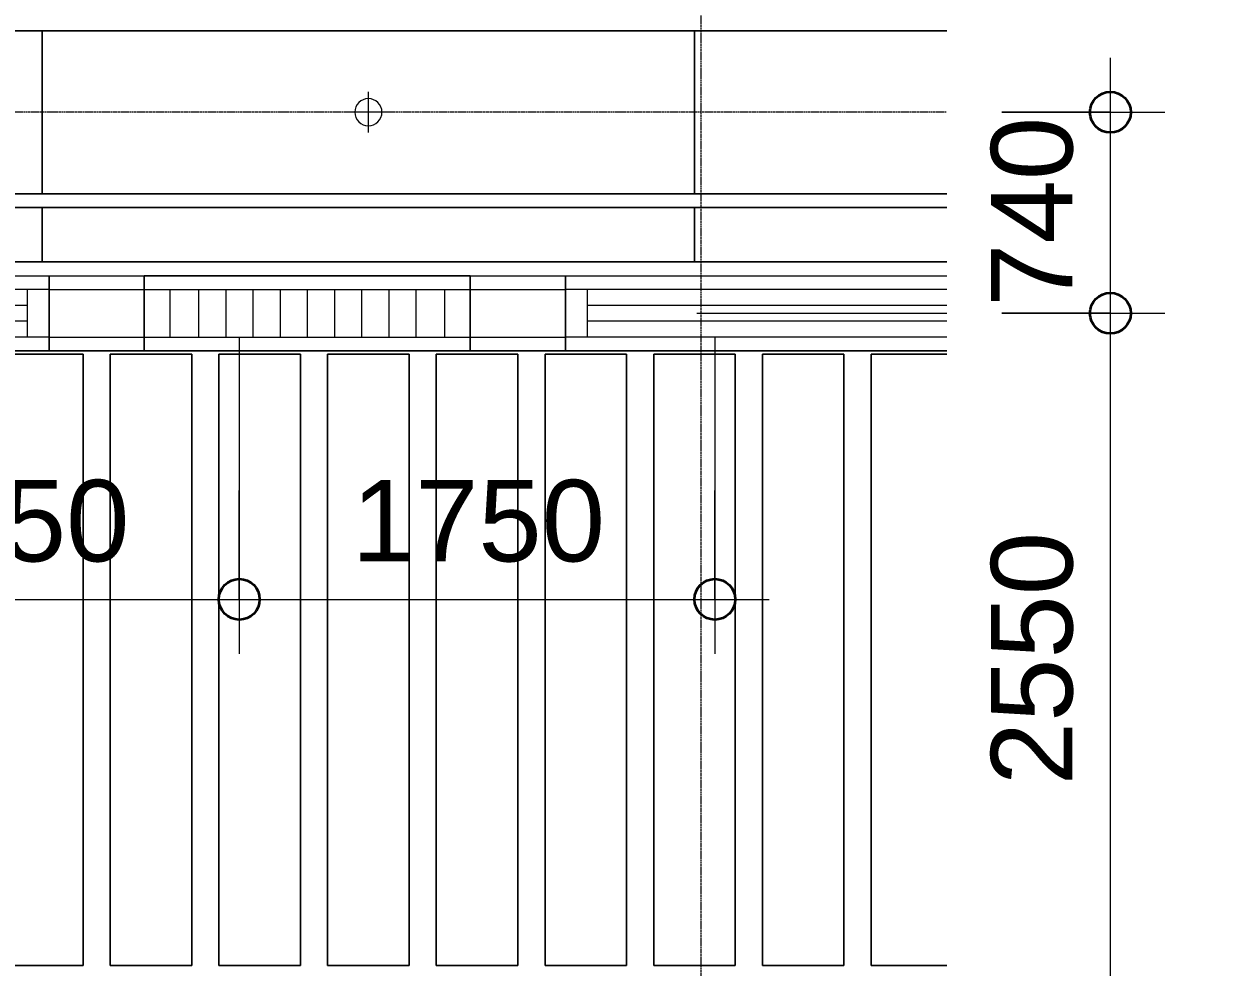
# Model space of a CAD drawing. Header units: millimetres. Extents: x -794326 to -715748, y -17796 to 22353.
# Drawn here: x -724375 to -719977, y 434 to 3904 of the extents above; entities that cross this region are included whole.
import ezdxf

# ---------------------------------------------------------------- set-up
doc = ezdxf.new("R2010")
doc.units = ezdxf.units.MM
doc.linetypes.add('DPA_Grid _ Level 100', pattern=[10, 5.5, -1.6, 1.3, -1.6])
doc.linetypes.add('DPA_Hidden 50', pattern=[3, 2, -1])
for name, color, linetype, lineweight in [('A-ANNO-DIMS', 1, 'Continuous', 9), ('A-ANNO-DIMS-100', 1, 'Continuous', 9), ('A-DETL', 1, 'Continuous', 70), ('A-DETL-GENF', 2, 'Continuous', 35), ('A-GLAZ-CURT', 2, 'Continuous', 9), ('E-LITE-EQPM', 2, 'Continuous', 35), ('S-GRID', 251, 'Continuous', 9)]:
    doc.layers.add(name, color=color, linetype=linetype, lineweight=lineweight)
doc.styles.add('Arial_2', font='arial.ttf', dxfattribs={"height": 300})
doc.dimstyles.new('DPA-DIM-3_0_C-C', dxfattribs={"dimscale": 304.8, "dimtxt": 306.07782, "dimasz": 0.492126, "dimexe": 0.656168, "dimexo": 0.0625, "dimgap": 0.164042, "dimtad": 1, "dimdec": 0, "dimzin": 0, "dimdsep": 46, "dimtxsty": 'Arial_2', "dimblk1": 'DOTBLANK', "dimblk2": 'DOTBLANK', "dimsah": 1, "dimcen": 0.09, "dimdle": 0.656168, "dimadec": 8, "dimazin": 0, "dimtfac": 1, "dimtdec": 4, "dimtix": 1, "dimtmove": 0, "dimatfit": 3, "dimfxl": 1.312336, "dimfxlon": 1, "dimtvp": 1, "dimtolj": 1, "dimtzin": 0, "dimarcsym": 2})
doc.dimstyles.new('DPA-DIM-3_0_C-T', dxfattribs={"dimscale": 304.8, "dimtxt": 306.07782, "dimasz": 0.492126, "dimexe": 0.656168, "dimexo": 0.0625, "dimgap": 0.164042, "dimtad": 0, "dimjust": 2, "dimdec": 0, "dimzin": 0, "dimdsep": 46, "dimtxsty": 'Arial_2', "dimblk1": 'DOTBLANK', "dimblk2": 'OBLIQUE', "dimsah": 1, "dimcen": 0.09, "dimdle": 0.656168, "dimadec": 8, "dimazin": 0, "dimtfac": 1, "dimtdec": 4, "dimtix": 1, "dimtmove": 2, "dimatfit": 3, "dimfxl": 1.312336, "dimfxlon": 1, "dimtvp": 1, "dimtolj": 1, "dimtzin": 0, "dimarcsym": 2})

# ---------------------------------------------------------------- blocks, each defined once
blk = doc.blocks.new('DPA_CP_Metal Ceiling Panel - Vertical Panel with Gap-V6-4282-01 ENLARGED LOWER PLATFORM LEVEL - REFLECTED CEILING PLAN - SHEET 3')
at = {"layer": 'A-GLAZ-CURT'}
for p, q in [((-721257.4, 2689), (-721257.4, 439)), ((-720978.4, 2689), (-721257.4, 2689)), ((-720978.4, 2689), (-721257.4, 2689)), ((-721257.4, 2689), (-721257.4, 439)), ((-721257.4, 439), (-721257.4, 2689)), ((-721257.4, 2689), (-720978.4, 2689)), ((-720978.4, 439), (-721257.4, 439)), ((-721257.4, 439), (-720978.4, 439)), ((-720978.4, 439), (-721257.4, 439))]:
    blk.add_line(p, q, dxfattribs=at)
blk = doc.blocks.new('DPA_CP_Metal Ceiling Panel - Vertical Panel with Gap-11114031-4282-01 ENLARGED LOWER PLATFORM LEVEL - REFLECTED CEILING PLAN - SHEET 3')
at = {"layer": 'A-GLAZ-CURT'}
for p, q in [((-785007.4, 2689), (-785007.4, 439)), ((-784707.4, 2689), (-785007.4, 2689)), ((-784707.4, 2689), (-785007.4, 2689)), ((-785007.4, 2689), (-785007.4, 439)), ((-785007.4, 439), (-785007.4, 2689)), ((-785007.4, 2689), (-784707.4, 2689)), ((-784707.4, 2689), (-784707.4, 439)), ((-784707.4, 439), (-784707.4, 2689)), ((-784707.4, 2689), (-784707.4, 439)), ((-784707.4, 439), (-785007.4, 439)), ((-785007.4, 439), (-784707.4, 439)), ((-784707.4, 439), (-785007.4, 439))]:
    blk.add_line(p, q, dxfattribs=at)
blk = doc.blocks.new('System Panel - DPA-AR_Metal Ceiling Rectangular Panel-V27-4282-01 ENLARGED LOWER PLATFORM LEVEL - REFLECTED CEILING PLAN - SHEET 3')
at = {"layer": 'A-GLAZ-CURT'}
for p, q in [((-773182.4, 3879), (-775582.4, 3879)), ((-775582.4, 3879), (-775582.4, 3279)), ((-775582.4, 3279), (-775582.4, 3879)), ((-775582.4, 3879), (-773182.4, 3879)), ((-773182.4, 3279), (-773182.4, 3879)), ((-773182.4, 3879), (-773182.4, 3279)), ((-775582.4, 3279), (-773182.4, 3279)), ((-773182.4, 3279), (-775582.4, 3279))]:
    blk.add_line(p, q, dxfattribs=at)
blk = doc.blocks.new('System Panel - DPA-AR_Metal Ceiling Rectangular Panel-V39-4282-01 ENLARGED LOWER PLATFORM LEVEL - REFLECTED CEILING PLAN - SHEET 3')
at = {"layer": 'A-GLAZ-CURT'}
for p, q in [((-720978.4, 3879), (-721907.4, 3879)), ((-721907.4, 3879), (-721907.4, 3279)), ((-721907.4, 3279), (-721907.4, 3879)), ((-721907.4, 3879), (-720978.4, 3879)), ((-721907.4, 3279), (-720978.4, 3279)), ((-720978.4, 3279), (-721907.4, 3279))]:
    blk.add_line(p, q, dxfattribs=at)
blk = doc.blocks.new('System Panel - DPA-AR_Metal Ceiling Rectangular Panel-13139259-4282-01 ENLARGED LOWER PLATFORM LEVEL - REFLECTED CEILING PLAN - SHEET 3')
at = {"layer": 'A-GLAZ-CURT'}
for p, q in [((-741107.4, 4129), (-743507.4, 4129)), ((-743507.4, 4129), (-743507.4, 3929)), ((-743507.4, 3929), (-743507.4, 4129)), ((-743507.4, 4129), (-741107.4, 4129)), ((-741107.4, 3929), (-741107.4, 4129)), ((-741107.4, 4129), (-741107.4, 3929)), ((-743507.4, 3929), (-741107.4, 3929)), ((-741107.4, 3929), (-743507.4, 3929))]:
    blk.add_line(p, q, dxfattribs=at)
blk = doc.blocks.new('System Panel - DPA-AR_Metal Ceiling Rectangular Panel-V40-4282-01 ENLARGED LOWER PLATFORM LEVEL - REFLECTED CEILING PLAN - SHEET 3')
at = {"layer": 'A-GLAZ-CURT'}
for p, q in [((-720978.4, 3229), (-721907.4, 3229)), ((-721907.4, 3229), (-721907.4, 3029)), ((-721907.4, 3029), (-721907.4, 3229)), ((-721907.4, 3229), (-720978.4, 3229)), ((-721907.4, 3029), (-720978.4, 3029)), ((-720978.4, 3029), (-721907.4, 3029))]:
    blk.add_line(p, q, dxfattribs=at)
blk = doc.blocks.new('LGF_DL_SAA_LowPower_DL1a - LGF_DL_SAA_LowPower_DL1a-8832329-4282-01 ENLARGED LOWER PLATFORM LEVEL - REFLECTED CEILING PLAN - SHEET 3')
at = {"layer": 'A-DETL-GENF', "lineweight": 9}
for p, q in [((0, 75), (0, -75)), ((72.5, 0), (-72.5, 0))]:
    blk.add_line(p, q, dxfattribs=at)
blk.add_circle((0, 0), 50, dxfattribs=at)
blk = doc.blocks.new('DPA_CP_Metal Ceiling Air Supply1 - Linear Diffuser Air Supply-V45-4282-01 ENLARGED LOWER PLATFORM LEVEL - REFLECTED CEILING PLAN - SHEET 3')
at = {"layer": 'A-GLAZ-CURT'}
for p, q in [((-722382.4, 2701.5), (-722382.4, 2976.5)), ((-722382.4, 2976.5), (-720978.4, 2976.5)), ((-722382.4, 2701.5), (-722382.4, 2976.5)), ((-722382.4, 2976.5), (-720978.4, 2976.5)), ((-722382.4, 2976.5), (-720978.4, 2976.5)), ((-722382.4, 2701.5), (-722382.4, 2976.5)), ((-720978.4, 2926.5), (-722382.4, 2926.5)), ((-722302.4, 2926.5), (-722302.4, 2751.5)), ((-720978.4, 2751.5), (-722382.4, 2751.5)), ((-722382.4, 2701.5), (-720978.4, 2701.5)), ((-720978.4, 2701.5), (-722382.4, 2701.5)), ((-720978.4, 2701.5), (-722382.4, 2701.5))]:
    blk.add_line(p, q, dxfattribs=at)
at = {"layer": 'A-GLAZ-CURT', "linetype": 'DPA_Hidden 50'}
for p, q in [((-720978.4, 2868.2), (-722302.4, 2868.2)), ((-720978.4, 2809.9), (-722302.4, 2809.9))]:
    blk.add_line(p, q, dxfattribs=at)
blk = doc.blocks.new('DPA_CP_Metal Ceiling Panel1 - Horizontal with Gap-16028279-4282-01 ENLARGED LOWER PLATFORM LEVEL - REFLECTED CEILING PLAN - SHEET 3')
at = {"layer": 'A-GLAZ-CURT'}
for p, q in [((-787282.4, 2701.5), (-787282.4, 2976.5)), ((-787282.4, 2701.5), (-787282.4, 2976.5)), ((-787282.4, 2976.5), (-786932.4, 2976.5)), ((-787282.4, 2976.5), (-786932.4, 2976.5)), ((-787282.4, 2701.5), (-787282.4, 2976.5)), ((-786932.4, 2701.5), (-786932.4, 2976.5)), ((-786932.4, 2976.5), (-786932.4, 2701.5)), ((-786932.4, 2976.5), (-786932.4, 2701.5)), ((-787282.4, 2926.5), (-786932.4, 2926.5)), ((-787282.4, 2751.5), (-786932.4, 2751.5)), ((-787282.4, 2701.5), (-786932.4, 2701.5)), ((-786932.4, 2701.5), (-787282.4, 2701.5)), ((-786932.4, 2701.5), (-787282.4, 2701.5))]:
    blk.add_line(p, q, dxfattribs=at)
blk = doc.blocks.new('DPA_CP_Metal Ceiling Luminaire2 - Linear Luminaire-12404975-4282-01 ENLARGED LOWER PLATFORM LEVEL - REFLECTED CEILING PLAN - SHEET 3')
at = {"layer": 'A-GLAZ-CURT'}
for p, q in [((-786932.4, 2701.5), (-786932.4, 2976.5)), ((-786932.4, 2976.5), (-785732.4, 2976.5)), ((-786932.4, 2976.5), (-786932.4, 2701.5)), ((-785732.4, 2976.5), (-786932.4, 2976.5)), ((-786932.4, 2976.5), (-785732.4, 2976.5)), ((-785732.4, 2976.5), (-785732.4, 2701.5)), ((-785732.4, 2701.5), (-785732.4, 2976.5)), ((-786932.4, 2939), (-786932.4, 2701.5)), ((-786932.4, 2926.5), (-785732.4, 2926.5)), ((-785732.4, 2939), (-785732.4, 2701.5)), ((-786932.4, 2751.5), (-785732.4, 2751.5)), ((-785732.4, 2701.5), (-786932.4, 2701.5)), ((-785732.4, 2701.5), (-786932.4, 2701.5)), ((-786932.4, 2701.5), (-785732.4, 2701.5))]:
    blk.add_line(p, q, dxfattribs=at)
at = {"layer": 'A-GLAZ-CURT', "linetype": 'DPA_Hidden 50'}
for p, q in [((-786837.4, 2926.5), (-786837.4, 2751.5)), ((-786732.4, 2926.5), (-786732.4, 2751.5)), ((-786632.4, 2926.5), (-786632.4, 2751.5)), ((-786532.4, 2926.5), (-786532.4, 2751.5)), ((-786432.4, 2926.5), (-786432.4, 2751.5)), ((-786332.4, 2926.5), (-786332.4, 2751.5)), ((-786232.4, 2926.5), (-786232.4, 2751.5)), ((-786132.4, 2926.5), (-786132.4, 2751.5)), ((-786032.4, 2926.5), (-786032.4, 2751.5)), ((-785932.4, 2926.5), (-785932.4, 2751.5)), ((-785827.4, 2926.5), (-785827.4, 2751.5))]:
    blk.add_line(p, q, dxfattribs=at)
blk = doc.blocks.new('DPA_CP_Metal Ceiling Air Supply1 - Linear Diffuser Air Supply-12404980-4282-01 ENLARGED LOWER PLATFORM LEVEL - REFLECTED CEILING PLAN - SHEET 3')
at = {"layer": 'A-GLAZ-CURT'}
for p, q in [((-788882.4, 2701.5), (-788882.4, 2976.5)), ((-788882.4, 2976.5), (-787282.4, 2976.5)), ((-788882.4, 2701.5), (-788882.4, 2976.5)), ((-788882.4, 2976.5), (-787282.4, 2976.5)), ((-788882.4, 2976.5), (-787282.4, 2976.5)), ((-788882.4, 2701.5), (-788882.4, 2976.5)), ((-787282.4, 2701.5), (-787282.4, 2976.5)), ((-787282.4, 2976.5), (-787282.4, 2701.5)), ((-787282.4, 2976.5), (-787282.4, 2701.5)), ((-787282.4, 2926.5), (-788882.4, 2926.5)), ((-788802.4, 2926.5), (-788802.4, 2751.5)), ((-787362.4, 2926.5), (-787362.4, 2751.5)), ((-787282.4, 2751.5), (-788882.4, 2751.5)), ((-788882.4, 2701.5), (-787282.4, 2701.5)), ((-787282.4, 2701.5), (-788882.4, 2701.5)), ((-787282.4, 2701.5), (-788882.4, 2701.5))]:
    blk.add_line(p, q, dxfattribs=at)
at = {"layer": 'A-GLAZ-CURT', "linetype": 'DPA_Hidden 50'}
for p, q in [((-787362.4, 2868.2), (-788802.4, 2868.2)), ((-787362.4, 2809.9), (-788802.4, 2809.9))]:
    blk.add_line(p, q, dxfattribs=at)
blk = doc.blocks.new('DIMBLOCK43-4282-01 ENLARGED LOWER PLATFORM LEVEL - REFLECTED CEILING PLAN - SHEET 3')
at = {"layer": 'A-ANNO-DIMS-100'}
for p, q in [((-720377.1, 289), (-720377.1, 489)), ((-719977.1, 289), (-720577.1, 289)), ((-720377.1, 289), (-720577.1, 289)), ((-720377.1, 289), (-719977.1, 289)), ((-720377.1, 289), (-719977.1, 289))]:
    blk.add_line(p, q, dxfattribs=at)
at = {"layer": 'A-ANNO-DIMS-100', "lineweight": 35}
blk.add_circle((-720377.1, 289), 75, dxfattribs=at)
blk = doc.blocks.new('_DotBlank')
at = {"color": 0, "linetype": 'ByBlock', "lineweight": -2}
blk.add_line((-0.5, 0), (-1, 0), dxfattribs=at)
blk.add_circle((0, 0), 0.5, dxfattribs=at)
blk = doc.blocks.new('_None')
blk = doc.blocks.new('_Oblique')
at = {"color": 0, "linetype": 'ByBlock', "lineweight": -2}
blk.add_line((-0.5, -0.5), (0.5, 0.5), dxfattribs=at)
blk = doc.blocks.new('DIMBLOCK45-4282-01 ENLARGED LOWER PLATFORM LEVEL - REFLECTED CEILING PLAN - SHEET 3')
at = {"layer": 'A-ANNO-DIMS-100'}
for p, q in [((-720777.1, 2839.4), (-720177.1, 2839.4)), ((-720377.1, 2839.4), (-720777.1, 2839.4)), ((-720377.1, 89), (-720377.1, 2839.4)), ((-720777.1, 289), (-720177.1, 289)), ((-720377.1, 289), (-720777.1, 289))]:
    blk.add_line(p, q, dxfattribs=at)
at = {"layer": 'A-ANNO-DIMS-100', "lineweight": 35}
for centre in [(-720377.1, 2839.4), (-720377.1, 289)]:
    blk.add_circle(centre, 75, dxfattribs=at)
at = {"layer": 'A-ANNO-DIMS-100', "color": 0, "insert": (-720816.5, 1102.7), "char_height": 300, "width": 1107.531, "attachment_point": 1, "rotation": 90, "line_spacing_factor": 0.941778, "style": 'Arial_2'}
blk.add_mtext('2550', dxfattribs=at)
blk = doc.blocks.new('DIMBLOCK46-4282-01 ENLARGED LOWER PLATFORM LEVEL - REFLECTED CEILING PLAN - SHEET 3')
at = {"layer": 'A-ANNO-DIMS-100'}
for p, q in [((-720377.1, 2839.4), (-720377.1, 3779)), ((-720777.1, 3579), (-720177.1, 3579)), ((-720377.1, 3579), (-720777.1, 3579)), ((-720777.1, 2839.4), (-720177.1, 2839.4)), ((-720377.1, 2839.4), (-720777.1, 2839.4))]:
    blk.add_line(p, q, dxfattribs=at)
at = {"layer": 'A-ANNO-DIMS-100', "lineweight": 35}
for centre in [(-720377.1, 3579), (-720377.1, 2839.4)]:
    blk.add_circle(centre, 75, dxfattribs=at)
at = {"layer": 'A-ANNO-DIMS-100', "color": 0, "insert": (-720816.5, 2863.1), "char_height": 300, "width": 830.648, "attachment_point": 1, "rotation": 90, "line_spacing_factor": 0.941778, "style": 'Arial_2'}
blk.add_mtext('740', dxfattribs=at)
blk = doc.blocks.new('DIMBLOCK58-4282-01 ENLARGED LOWER PLATFORM LEVEL - REFLECTED CEILING PLAN - SHEET 3')
at = {"layer": 'A-ANNO-DIMS-100'}
for p, q in [((-725332.4, 2186.7), (-725332.4, 1586.7)), ((-725332.4, 1786.7), (-725332.4, 2186.7)), ((-723582.4, 2186.7), (-723582.4, 1586.7)), ((-723582.4, 1786.7), (-723582.4, 2186.7)), ((-725332.4, 1786.7), (-723582.4, 1786.7))]:
    blk.add_line(p, q, dxfattribs=at)
at = {"layer": 'A-ANNO-DIMS-100', "lineweight": 35}
for centre in [(-725332.4, 1786.7), (-723582.4, 1786.7)]:
    blk.add_circle(centre, 75, dxfattribs=at)
at = {"layer": 'A-ANNO-DIMS-100', "color": 0, "insert": (-724918.8, 2226.2), "char_height": 300, "width": 1107.531, "attachment_point": 1, "line_spacing_factor": 0.941778, "style": 'Arial_2'}
blk.add_mtext('1750', dxfattribs=at)
blk = doc.blocks.new('DIMBLOCK59-4282-01 ENLARGED LOWER PLATFORM LEVEL - REFLECTED CEILING PLAN - SHEET 3')
at = {"layer": 'A-ANNO-DIMS-100'}
for p, q in [((-723582.4, 2186.7), (-723582.4, 1586.7)), ((-723582.4, 1786.7), (-723582.4, 2186.7)), ((-721832.4, 2186.7), (-721832.4, 1586.7)), ((-721832.4, 1786.7), (-721832.4, 2186.7)), ((-723582.4, 1786.7), (-721632.4, 1786.7))]:
    blk.add_line(p, q, dxfattribs=at)
at = {"layer": 'A-ANNO-DIMS-100', "lineweight": 35}
for centre in [(-723582.4, 1786.7), (-721832.4, 1786.7)]:
    blk.add_circle(centre, 75, dxfattribs=at)
at = {"layer": 'A-ANNO-DIMS-100', "color": 0, "insert": (-723168.8, 2226.2), "char_height": 300, "width": 1107.531, "attachment_point": 1, "line_spacing_factor": 0.941778, "style": 'Arial_2'}
blk.add_mtext('1750', dxfattribs=at)

msp = doc.modelspace()

# ---------------------------------------------------------------- linework, layer by layer
at = {"layer": 'A-DETL', "color": 55, "linetype": 'DPA_Hidden 50', "lineweight": 9}
for p, q in [((-721898.5, 2839.4), (-720978.4, 2839.4)), ((-723582.4, 2751.5), (-723582.4, 1851.5)), ((-721832.4, 2751.5), (-721832.4, 1851.5))]:
    msp.add_line(p, q, dxfattribs=at)
at = {"layer": 'S-GRID', "linetype": 'DPA_Grid _ Level 100'}
for p, q in [((-721882.4, -17795.6), (-721882.4, 20540.3)), ((-720981.3, 3579), (-792981.8, 3579))]:
    msp.add_line(p, q, dxfattribs=at)

# ---------------------------------------------------------------- block references
at = {"layer": 'A-GLAZ-CURT'}
for name, p in [('System Panel - DPA-AR_Metal Ceiling Rectangular Panel-V27-4282-01 ENLARGED LOWER PLATFORM LEVEL - REFLECTED CEILING PLAN - SHEET 3', (48875, 0)), ('System Panel - DPA-AR_Metal Ceiling Rectangular Panel-V27-4282-01 ENLARGED LOWER PLATFORM LEVEL - REFLECTED CEILING PLAN - SHEET 3', (51275, 0)), ('System Panel - DPA-AR_Metal Ceiling Rectangular Panel-V39-4282-01 ENLARGED LOWER PLATFORM LEVEL - REFLECTED CEILING PLAN - SHEET 3', (0, 0)), ('System Panel - DPA-AR_Metal Ceiling Rectangular Panel-13139259-4282-01 ENLARGED LOWER PLATFORM LEVEL - REFLECTED CEILING PLAN - SHEET 3', (16800, -900)), ('System Panel - DPA-AR_Metal Ceiling Rectangular Panel-13139259-4282-01 ENLARGED LOWER PLATFORM LEVEL - REFLECTED CEILING PLAN - SHEET 3', (19200, -900)), ('System Panel - DPA-AR_Metal Ceiling Rectangular Panel-V40-4282-01 ENLARGED LOWER PLATFORM LEVEL - REFLECTED CEILING PLAN - SHEET 3', (0, 0)), ('DPA_CP_Metal Ceiling Air Supply1 - Linear Diffuser Air Supply-12404980-4282-01 ENLARGED LOWER PLATFORM LEVEL - REFLECTED CEILING PLAN - SHEET 3', (63000, 0)), ('DPA_CP_Metal Ceiling Air Supply1 - Linear Diffuser Air Supply-12404980-4282-01 ENLARGED LOWER PLATFORM LEVEL - REFLECTED CEILING PLAN - SHEET 3', (63000, 0)), ('DPA_CP_Metal Ceiling Air Supply1 - Linear Diffuser Air Supply-12404980-4282-01 ENLARGED LOWER PLATFORM LEVEL - REFLECTED CEILING PLAN - SHEET 3', (63000, 0)), ('DPA_CP_Metal Ceiling Panel1 - Horizontal with Gap-16028279-4282-01 ENLARGED LOWER PLATFORM LEVEL - REFLECTED CEILING PLAN - SHEET 3', (63000, 0)), ('DPA_CP_Metal Ceiling Panel1 - Horizontal with Gap-16028279-4282-01 ENLARGED LOWER PLATFORM LEVEL - REFLECTED CEILING PLAN - SHEET 3', (63000, 0)), ('DPA_CP_Metal Ceiling Panel1 - Horizontal with Gap-16028279-4282-01 ENLARGED LOWER PLATFORM LEVEL - REFLECTED CEILING PLAN - SHEET 3', (63000, 0)), ('DPA_CP_Metal Ceiling Luminaire2 - Linear Luminaire-12404975-4282-01 ENLARGED LOWER PLATFORM LEVEL - REFLECTED CEILING PLAN - SHEET 3', (63000, 0)), ('DPA_CP_Metal Ceiling Luminaire2 - Linear Luminaire-12404975-4282-01 ENLARGED LOWER PLATFORM LEVEL - REFLECTED CEILING PLAN - SHEET 3', (63000, 0)), ('DPA_CP_Metal Ceiling Luminaire2 - Linear Luminaire-12404975-4282-01 ENLARGED LOWER PLATFORM LEVEL - REFLECTED CEILING PLAN - SHEET 3', (63000, 0)), ('DPA_CP_Metal Ceiling Panel1 - Horizontal with Gap-16028279-4282-01 ENLARGED LOWER PLATFORM LEVEL - REFLECTED CEILING PLAN - SHEET 3', (64550, 0)), ('DPA_CP_Metal Ceiling Panel1 - Horizontal with Gap-16028279-4282-01 ENLARGED LOWER PLATFORM LEVEL - REFLECTED CEILING PLAN - SHEET 3', (64550, 0)), ('DPA_CP_Metal Ceiling Panel1 - Horizontal with Gap-16028279-4282-01 ENLARGED LOWER PLATFORM LEVEL - REFLECTED CEILING PLAN - SHEET 3', (64550, 0)), ('DPA_CP_Metal Ceiling Air Supply1 - Linear Diffuser Air Supply-V45-4282-01 ENLARGED LOWER PLATFORM LEVEL - REFLECTED CEILING PLAN - SHEET 3', (0, 0)), ('DPA_CP_Metal Ceiling Air Supply1 - Linear Diffuser Air Supply-V45-4282-01 ENLARGED LOWER PLATFORM LEVEL - REFLECTED CEILING PLAN - SHEET 3', (0, 0)), ('DPA_CP_Metal Ceiling Air Supply1 - Linear Diffuser Air Supply-V45-4282-01 ENLARGED LOWER PLATFORM LEVEL - REFLECTED CEILING PLAN - SHEET 3', (0, 0)), ('DPA_CP_Metal Ceiling Panel - Vertical Panel with Gap-11114031-4282-01 ENLARGED LOWER PLATFORM LEVEL - REFLECTED CEILING PLAN - SHEET 3', (60550, 0)), ('DPA_CP_Metal Ceiling Panel - Vertical Panel with Gap-11114031-4282-01 ENLARGED LOWER PLATFORM LEVEL - REFLECTED CEILING PLAN - SHEET 3', (60950, 0)), ('DPA_CP_Metal Ceiling Panel - Vertical Panel with Gap-11114031-4282-01 ENLARGED LOWER PLATFORM LEVEL - REFLECTED CEILING PLAN - SHEET 3', (61350, 0)), ('DPA_CP_Metal Ceiling Panel - Vertical Panel with Gap-11114031-4282-01 ENLARGED LOWER PLATFORM LEVEL - REFLECTED CEILING PLAN - SHEET 3', (61750, 0)), ('DPA_CP_Metal Ceiling Panel - Vertical Panel with Gap-11114031-4282-01 ENLARGED LOWER PLATFORM LEVEL - REFLECTED CEILING PLAN - SHEET 3', (62150, 0)), ('DPA_CP_Metal Ceiling Panel - Vertical Panel with Gap-11114031-4282-01 ENLARGED LOWER PLATFORM LEVEL - REFLECTED CEILING PLAN - SHEET 3', (62550, 0)), ('DPA_CP_Metal Ceiling Panel - Vertical Panel with Gap-11114031-4282-01 ENLARGED LOWER PLATFORM LEVEL - REFLECTED CEILING PLAN - SHEET 3', (62950, 0)), ('DPA_CP_Metal Ceiling Panel - Vertical Panel with Gap-11114031-4282-01 ENLARGED LOWER PLATFORM LEVEL - REFLECTED CEILING PLAN - SHEET 3', (63350, 0)), ('DPA_CP_Metal Ceiling Panel - Vertical Panel with Gap-V6-4282-01 ENLARGED LOWER PLATFORM LEVEL - REFLECTED CEILING PLAN - SHEET 3', (0, 0))]:
    msp.add_blockref(name, p, dxfattribs=at)
at = {"layer": 'E-LITE-EQPM', "extrusion": (0, 0, -1), "rotation": 180}
msp.add_blockref('LGF_DL_SAA_LowPower_DL1a - LGF_DL_SAA_LowPower_DL1a-8832329-4282-01 ENLARGED LOWER PLATFORM LEVEL - REFLECTED CEILING PLAN - SHEET 3', (723107.4, 3579), dxfattribs=at)

# ---------------------------------------------------------------- dimensions: what is measured, and where the dimension line sits
at = {"layer": 'A-ANNO-DIMS'}
for base, p1, p2, override, picture, middle in [((-720377.1, 3579), (-720777.1, 2839.4), (-720777.1, 3579), {"dimpost": '<>', "dimfxl": 739.610546}, 'DIMBLOCK46-4282-01 ENLARGED LOWER PLATFORM LEVEL - REFLECTED CEILING PLAN - SHEET 3', (-720580.2, 3209.2)), ((-720377.1, 2839.4), (-720777.1, 289), (-720777.1, 2839.4), {"dimpost": '<>', "dimfxl": 2550.392449}, 'DIMBLOCK45-4282-01 ENLARGED LOWER PLATFORM LEVEL - REFLECTED CEILING PLAN - SHEET 3', (-720580.2, 1564.2))]:
    dim = msp.add_linear_dim(base=base, p1=p1, p2=p2, angle=90, dimstyle='DPA-DIM-3_0_C-C', override=override, dxfattribs=at)
    dim.commit()
    dim.dimension.update_dxf_attribs({"geometry": picture, "text_midpoint": middle})
for base, p1, p2, picture, middle in [((-723582.4, 1786.7), (-725332.4, 2186.7), (-723582.4, 2186.7), 'DIMBLOCK58-4282-01 ENLARGED LOWER PLATFORM LEVEL - REFLECTED CEILING PLAN - SHEET 3', (-724457.4, 1989.9)), ((-721832.4, 1786.7), (-723582.4, 2186.7), (-721832.4, 2186.7), 'DIMBLOCK59-4282-01 ENLARGED LOWER PLATFORM LEVEL - REFLECTED CEILING PLAN - SHEET 3', (-722707.4, 1989.9))]:
    dim = msp.add_linear_dim(base=base, p1=p1, p2=p2, dimstyle='DPA-DIM-3_0_C-C', override={"dimpost": '<>', "dimfxl": 1750}, dxfattribs=at)
    dim.commit()
    dim.dimension.update_dxf_attribs({"geometry": picture, "text_midpoint": middle})
dim = msp.add_linear_dim(base=(-720377.1, 289), p1=(-720235.6, 289), p2=(-720235.6, 289), angle=90, text=' ', dimstyle='DPA-DIM-3_0_C-T', override={"dimpost": '<>', "dimblk": 'None', "dimse1": 1, "dimse2": 1, "dimsd1": 1, "dimsd2": 1, "dimfxl": 0}, dxfattribs=at)
dim.commit()
dim.dimension.update_dxf_attribs({"geometry": 'DIMBLOCK43-4282-01 ENLARGED LOWER PLATFORM LEVEL - REFLECTED CEILING PLAN - SHEET 3', "text_midpoint": (-720377.1, 289)})

doc.saveas('drawing.dxf')
